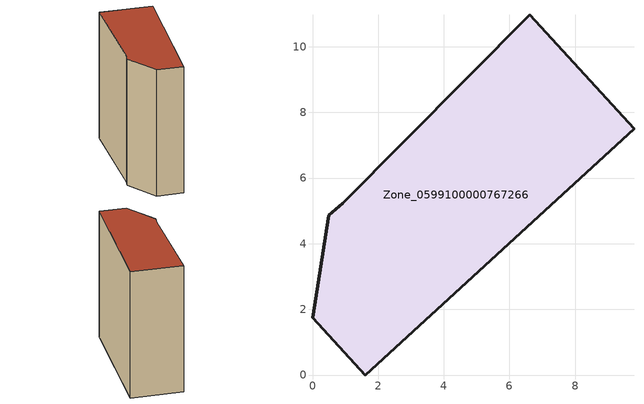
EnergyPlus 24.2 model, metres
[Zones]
Zone_0599100000767266
 floor ground (C_G): 0.5,4.88 0.93,5.23 6.62,10.97 9.79,7.5 1.6,0 0,1.75 z3.32
 wall outside (C_F): 0.93,5.23 0.5,4.88 0,1.75 1.6,0 9.79,7.5 6.62,10.97 0.93,5.23 z3.32:15.6
 roof outside (C_R): 0,1.75 1.6,0 9.79,7.5 6.62,10.97 0.93,5.23 0.5,4.88 z15.6
[BUILDING]
Pand.0599100000767266: North Axis=0; Terrain=City; Loads Convergence Tolerance Value=0.04; Temperature Convergence Tolerance Value=0.4; Solar Distribution=FullExterior; Maximum Number of Warmup Days=25; Minimum Number of Warmup Days=1
[Site:Location]
Rotterdam.The.Hague.AP_ZH_NLD Design_Conditions: Latitude=51.96; Longitude=4.45; Time Zone=1; Elevation=-4.5
[SITE:GROUNDTEMPERATURE:BUILDINGSURFACE]
18, 18, 18, 18, 18, 18, 18, 18, 18, 18, 18, 18
[MATERIAL] Thermal Absorptance=0.9; Solar Absorptance=0.7; Visible Absorptance=0.7
Name | Roughness | Thickness | Conductivity | Density | Specific Heat
G.TI.2006-2014 | MediumSmooth | 0.15 | 0.06 | 540 | 1210
F.TI.2006-2014 | Rough | 0.3 | 0.12 | 1920 | 840
R.TI.2006-2014 | MediumRough | 0.2 | 0.08 | 1500 | 1000
[CONSTRUCTION]
C_G: G.TI.2006-2014
C_F: F.TI.2006-2014
C_R: R.TI.2006-2014
[ZONE]
Zone_0599100000767266: Type=1; Multiplier=1; Ceiling Height=Autocalculate; Volume=Autocalculate; Floor Area=autocalculate; Part of Total Floor Area=Yes
[ZONEINFILTRATION:DESIGNFLOWRATE]
Infil_Zone_0599100000767266: Zone or ZoneList or Space or SpaceList=Zone_0599100000767266; Schedule=AlwaysOn; Design Flow Rate Calculation Method=Flow/Area; Flow Rate per Floor Area=0.0015; Constant Term Coefficient=1; Temperature Term Coefficient=0; Velocity Term Coefficient=0; Velocity Squared Term Coefficient=0
[HVACTEMPLATE:ZONE:IDEALLOADSAIRSYSTEM]
Zone_0599100000767266: Maximum Heating Supply Air Temperature=50; Minimum Cooling Supply Air Temperature=13; Maximum Heating Supply Air Humidity Ratio=0.0156; Minimum Cooling Supply Air Humidity Ratio=0.0077; Heating Limit=NoLimit; Cooling Limit=NoLimit; Dehumidification Control Type=ConstantSensibleHeatRatio; Cooling Sensible Heat Ratio=0.7; Dehumidification Setpoint=60; Humidification Control Type=None; Humidification Setpoint=30; Outdoor Air Method=None; Outdoor Air Flow Rate per Person=0.00944; Outdoor Air Flow Rate per Zone Floor Area=0; Outdoor Air Flow Rate per Zone=0; Demand Controlled Ventilation Type=None; Outdoor Air Economizer Type=NoEconomizer; Heat Recovery Type=None; Sensible Heat Recovery Effectiveness=0.7; Latent Heat Recovery Effectiveness=0.65
[ZONECONTROL:THERMOSTAT]
ThermostatControl_Zone_0599100000767266: Zone or ZoneList=Zone_0599100000767266; Control Type Schedule=DualSetpointControlType; Control 1=Thermostat_Zone_0599100000767266; Temperature Difference Between Cutout And Setpoint=0
[THERMOSTATSETPOINT:DUALSETPOINT]
Thermostat_Zone_0599100000767266: Heating Setpoint Temperature Schedule=HeatingSetpoint_Zone_0599100000767266; Cooling Setpoint Temperature Schedule=CoolingSetpoint_Zone_0599100000767266
[SCHEDULE:COMPACT]
HeatingSetpoint_Zone_0599100000767266: Through: 12/31, For: AllDays, Until: 24:00, 21
CoolingSetpoint_Zone_0599100000767266: Through: 12/31, For: AllDays, Until: 24:00, 24
DualSetpointControlType: Through: 12/31, For: AllDays, Until: 24:00, 4
AlwaysOn: Through: 12/31, For: AllDays, Until: 24:00, 1
